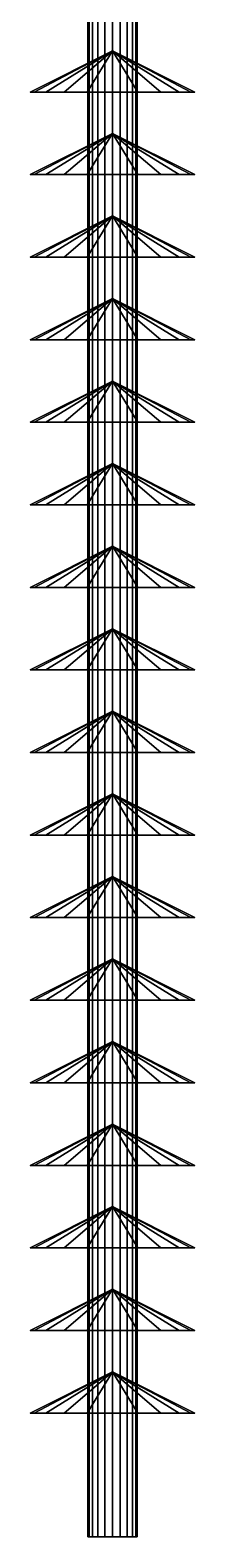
# Model space of a CAD drawing. Extents: x -14.2 to 13.4, y -20.5 to 46.3.
# Drawn here: x -7.7 to -7.5, y 19 to 20.825 of the extents above; entities that cross this region are included whole.
import ezdxf

# ---------------------------------------------------------------- set-up
doc = ezdxf.new("R2010")
doc.units = 0

msp = doc.modelspace()

# ---------------------------------------------------------------- linework, layer by layer
at = {"layer": '2', "color": 7}
for points in [[(-7.6285, 24, 0.0093), (-7.6285, 19, 0.0093), (-7.63, 19), (-7.63, 24)], [(-7.63, 24), (-7.63, 19), (-7.6285, 19, -0.0093), (-7.6285, 24, -0.0093)], [(-7.6243, 24, 0.0176), (-7.6243, 19, 0.0176), (-7.6285, 19, 0.0093), (-7.6285, 24, 0.0093)], [(-7.6285, 24, -0.0093), (-7.6285, 19, -0.0093), (-7.6243, 19, -0.0176), (-7.6243, 24, -0.0176)], [(-7.6176, 24, 0.0243), (-7.6176, 19, 0.0243), (-7.6243, 19, 0.0176), (-7.6243, 24, 0.0176)], [(-7.6243, 24, -0.0176), (-7.6243, 19, -0.0176), (-7.6176, 19, -0.0243), (-7.6176, 24, -0.0243)], [(-7.6093, 24, 0.0285), (-7.6093, 19, 0.0285), (-7.6176, 19, 0.0243), (-7.6176, 24, 0.0243)], [(-7.6176, 24, -0.0243), (-7.6176, 19, -0.0243), (-7.6093, 19, -0.0285), (-7.6093, 24, -0.0285)], [(-7.6, 24, 0.03), (-7.6, 19, 0.03), (-7.6093, 19, 0.0285), (-7.6093, 24, 0.0285)], [(-7.6093, 24, -0.0285), (-7.6093, 19, -0.0285), (-7.6, 19, -0.03), (-7.6, 24, -0.03)], [(-7.5907, 24, 0.0285), (-7.5907, 19, 0.0285), (-7.6, 19, 0.03), (-7.6, 24, 0.03)], [(-7.6, 24, -0.03), (-7.6, 19, -0.03), (-7.5907, 19, -0.0285), (-7.5907, 24, -0.0285)], [(-7.5824, 24, 0.0243), (-7.5824, 19, 0.0243), (-7.5907, 19, 0.0285), (-7.5907, 24, 0.0285)], [(-7.5907, 24, -0.0285), (-7.5907, 19, -0.0285), (-7.5824, 19, -0.0243), (-7.5824, 24, -0.0243)], [(-7.5757, 24, 0.0176), (-7.5757, 19, 0.0176), (-7.5824, 19, 0.0243), (-7.5824, 24, 0.0243)], [(-7.5824, 24, -0.0243), (-7.5824, 19, -0.0243), (-7.5757, 19, -0.0176), (-7.5757, 24, -0.0176)], [(-7.5715, 24, 0.0093), (-7.5715, 19, 0.0093), (-7.5757, 19, 0.0176), (-7.5757, 24, 0.0176)], [(-7.5757, 24, -0.0176), (-7.5757, 19, -0.0176), (-7.5715, 19, -0.0093), (-7.5715, 24, -0.0093)], [(-7.57, 24), (-7.57, 19), (-7.5715, 19, 0.0093), (-7.5715, 24, 0.0093)], [(-7.5715, 24, -0.0093), (-7.5715, 19, -0.0093), (-7.57, 19), (-7.57, 24)], [(-7.6, 20.8), (-7.6951, 20.75, 0.0309), (-7.7, 20.75)], [(-7.6, 20.8), (-7.7, 20.75), (-7.6951, 20.75, -0.0309)], [(-7.6, 20.8), (-7.6809, 20.75, 0.0588), (-7.6951, 20.75, 0.0309)], [(-7.6, 20.8), (-7.6951, 20.75, -0.0309), (-7.6809, 20.75, -0.0588)], [(-7.6, 20.8), (-7.6588, 20.75, 0.0809), (-7.6809, 20.75, 0.0588)], [(-7.6, 20.8), (-7.6809, 20.75, -0.0588), (-7.6588, 20.75, -0.0809)], [(-7.6, 20.8), (-7.6309, 20.75, 0.0951), (-7.6588, 20.75, 0.0809)], [(-7.6, 20.8), (-7.6588, 20.75, -0.0809), (-7.6309, 20.75, -0.0951)], [(-7.6, 20.8), (-7.6, 20.75, 0.1), (-7.6309, 20.75, 0.0951)], [(-7.6, 20.8), (-7.6309, 20.75, -0.0951), (-7.6, 20.75, -0.1)], [(-7.6, 20.8), (-7.5, 20.75), (-7.5049, 20.75, 0.0309)], [(-7.6, 20.8), (-7.5049, 20.75, 0.0309), (-7.5191, 20.75, 0.0588)], [(-7.6, 20.8), (-7.5191, 20.75, 0.0588), (-7.5412, 20.75, 0.0809)], [(-7.6, 20.8), (-7.5412, 20.75, 0.0809), (-7.5691, 20.75, 0.0951)], [(-7.6, 20.8), (-7.5691, 20.75, 0.0951), (-7.6, 20.75, 0.1)], [(-7.6, 20.8), (-7.6, 20.75, -0.1), (-7.5691, 20.75, -0.0951)], [(-7.6, 20.8), (-7.5691, 20.75, -0.0951), (-7.5412, 20.75, -0.0809)], [(-7.6, 20.8), (-7.5412, 20.75, -0.0809), (-7.5191, 20.75, -0.0588)], [(-7.6, 20.8), (-7.5191, 20.75, -0.0588), (-7.5049, 20.75, -0.0309)], [(-7.6, 20.8), (-7.5049, 20.75, -0.0309), (-7.5, 20.75)], [(-7.6, 20.7), (-7.6951, 20.65, 0.0309), (-7.7, 20.65)], [(-7.6, 20.7), (-7.7, 20.65), (-7.6951, 20.65, -0.0309)], [(-7.6, 20.7), (-7.6809, 20.65, 0.0588), (-7.6951, 20.65, 0.0309)], [(-7.6, 20.7), (-7.6951, 20.65, -0.0309), (-7.6809, 20.65, -0.0588)], [(-7.6, 20.7), (-7.6588, 20.65, 0.0809), (-7.6809, 20.65, 0.0588)], [(-7.6, 20.7), (-7.6809, 20.65, -0.0588), (-7.6588, 20.65, -0.0809)], [(-7.6, 20.7), (-7.6309, 20.65, 0.0951), (-7.6588, 20.65, 0.0809)], [(-7.6, 20.7), (-7.6588, 20.65, -0.0809), (-7.6309, 20.65, -0.0951)], [(-7.6, 20.7), (-7.6, 20.65, 0.1), (-7.6309, 20.65, 0.0951)], [(-7.6, 20.7), (-7.6309, 20.65, -0.0951), (-7.6, 20.65, -0.1)], [(-7.6, 20.7), (-7.5, 20.65), (-7.5049, 20.65, 0.0309)], [(-7.6, 20.7), (-7.5049, 20.65, 0.0309), (-7.5191, 20.65, 0.0588)], [(-7.6, 20.7), (-7.5191, 20.65, 0.0588), (-7.5412, 20.65, 0.0809)], [(-7.6, 20.7), (-7.5412, 20.65, 0.0809), (-7.5691, 20.65, 0.0951)], [(-7.6, 20.7), (-7.5691, 20.65, 0.0951), (-7.6, 20.65, 0.1)], [(-7.6, 20.7), (-7.6, 20.65, -0.1), (-7.5691, 20.65, -0.0951)], [(-7.6, 20.7), (-7.5691, 20.65, -0.0951), (-7.5412, 20.65, -0.0809)], [(-7.6, 20.7), (-7.5412, 20.65, -0.0809), (-7.5191, 20.65, -0.0588)], [(-7.6, 20.7), (-7.5191, 20.65, -0.0588), (-7.5049, 20.65, -0.0309)], [(-7.6, 20.7), (-7.5049, 20.65, -0.0309), (-7.5, 20.65)], [(-7.6, 20.6), (-7.6951, 20.55, 0.0309), (-7.7, 20.55)], [(-7.6, 20.6), (-7.7, 20.55), (-7.6951, 20.55, -0.0309)], [(-7.6, 20.6), (-7.6809, 20.55, 0.0588), (-7.6951, 20.55, 0.0309)], [(-7.6, 20.6), (-7.6951, 20.55, -0.0309), (-7.6809, 20.55, -0.0588)], [(-7.6, 20.6), (-7.6588, 20.55, 0.0809), (-7.6809, 20.55, 0.0588)], [(-7.6, 20.6), (-7.6809, 20.55, -0.0588), (-7.6588, 20.55, -0.0809)], [(-7.6, 20.6), (-7.6309, 20.55, 0.0951), (-7.6588, 20.55, 0.0809)], [(-7.6, 20.6), (-7.6588, 20.55, -0.0809), (-7.6309, 20.55, -0.0951)], [(-7.6, 20.6), (-7.6, 20.55, 0.1), (-7.6309, 20.55, 0.0951)], [(-7.6, 20.6), (-7.6309, 20.55, -0.0951), (-7.6, 20.55, -0.1)], [(-7.6, 20.6), (-7.5, 20.55), (-7.5049, 20.55, 0.0309)], [(-7.6, 20.6), (-7.5049, 20.55, 0.0309), (-7.5191, 20.55, 0.0588)], [(-7.6, 20.6), (-7.5191, 20.55, 0.0588), (-7.5412, 20.55, 0.0809)], [(-7.6, 20.6), (-7.5412, 20.55, 0.0809), (-7.5691, 20.55, 0.0951)], [(-7.6, 20.6), (-7.5691, 20.55, 0.0951), (-7.6, 20.55, 0.1)], [(-7.6, 20.6), (-7.6, 20.55, -0.1), (-7.5691, 20.55, -0.0951)], [(-7.6, 20.6), (-7.5691, 20.55, -0.0951), (-7.5412, 20.55, -0.0809)], [(-7.6, 20.6), (-7.5412, 20.55, -0.0809), (-7.5191, 20.55, -0.0588)], [(-7.6, 20.6), (-7.5191, 20.55, -0.0588), (-7.5049, 20.55, -0.0309)], [(-7.6, 20.6), (-7.5049, 20.55, -0.0309), (-7.5, 20.55)], [(-7.6, 20.5), (-7.6951, 20.45, 0.0309), (-7.7, 20.45)], [(-7.6, 20.5), (-7.7, 20.45), (-7.6951, 20.45, -0.0309)], [(-7.6, 20.5), (-7.6809, 20.45, 0.0588), (-7.6951, 20.45, 0.0309)], [(-7.6, 20.5), (-7.6951, 20.45, -0.0309), (-7.6809, 20.45, -0.0588)], [(-7.6, 20.5), (-7.6588, 20.45, 0.0809), (-7.6809, 20.45, 0.0588)], [(-7.6, 20.5), (-7.6809, 20.45, -0.0588), (-7.6588, 20.45, -0.0809)], [(-7.6, 20.5), (-7.6309, 20.45, 0.0951), (-7.6588, 20.45, 0.0809)], [(-7.6, 20.5), (-7.6588, 20.45, -0.0809), (-7.6309, 20.45, -0.0951)], [(-7.6, 20.5), (-7.6, 20.45, 0.1), (-7.6309, 20.45, 0.0951)], [(-7.6, 20.5), (-7.6309, 20.45, -0.0951), (-7.6, 20.45, -0.1)], [(-7.6, 20.5), (-7.5, 20.45), (-7.5049, 20.45, 0.0309)], [(-7.6, 20.5), (-7.5049, 20.45, 0.0309), (-7.5191, 20.45, 0.0588)], [(-7.6, 20.5), (-7.5191, 20.45, 0.0588), (-7.5412, 20.45, 0.0809)], [(-7.6, 20.5), (-7.5412, 20.45, 0.0809), (-7.5691, 20.45, 0.0951)], [(-7.6, 20.5), (-7.5691, 20.45, 0.0951), (-7.6, 20.45, 0.1)], [(-7.6, 20.5), (-7.6, 20.45, -0.1), (-7.5691, 20.45, -0.0951)], [(-7.6, 20.5), (-7.5691, 20.45, -0.0951), (-7.5412, 20.45, -0.0809)], [(-7.6, 20.5), (-7.5412, 20.45, -0.0809), (-7.5191, 20.45, -0.0588)], [(-7.6, 20.5), (-7.5191, 20.45, -0.0588), (-7.5049, 20.45, -0.0309)], [(-7.6, 20.5), (-7.5049, 20.45, -0.0309), (-7.5, 20.45)], [(-7.6, 20.4), (-7.6951, 20.35, 0.0309), (-7.7, 20.35)], [(-7.6, 20.4), (-7.7, 20.35), (-7.6951, 20.35, -0.0309)], [(-7.6, 20.4), (-7.6809, 20.35, 0.0588), (-7.6951, 20.35, 0.0309)], [(-7.6, 20.4), (-7.6951, 20.35, -0.0309), (-7.6809, 20.35, -0.0588)], [(-7.6, 20.4), (-7.6588, 20.35, 0.0809), (-7.6809, 20.35, 0.0588)], [(-7.6, 20.4), (-7.6809, 20.35, -0.0588), (-7.6588, 20.35, -0.0809)], [(-7.6, 20.4), (-7.6309, 20.35, 0.0951), (-7.6588, 20.35, 0.0809)], [(-7.6, 20.4), (-7.6588, 20.35, -0.0809), (-7.6309, 20.35, -0.0951)], [(-7.6, 20.4), (-7.6, 20.35, 0.1), (-7.6309, 20.35, 0.0951)], [(-7.6, 20.4), (-7.6309, 20.35, -0.0951), (-7.6, 20.35, -0.1)], [(-7.6, 20.4), (-7.5, 20.35), (-7.5049, 20.35, 0.0309)], [(-7.6, 20.4), (-7.5049, 20.35, 0.0309), (-7.5191, 20.35, 0.0588)], [(-7.6, 20.4), (-7.5191, 20.35, 0.0588), (-7.5412, 20.35, 0.0809)], [(-7.6, 20.4), (-7.5412, 20.35, 0.0809), (-7.5691, 20.35, 0.0951)], [(-7.6, 20.4), (-7.5691, 20.35, 0.0951), (-7.6, 20.35, 0.1)], [(-7.6, 20.4), (-7.6, 20.35, -0.1), (-7.5691, 20.35, -0.0951)], [(-7.6, 20.4), (-7.5691, 20.35, -0.0951), (-7.5412, 20.35, -0.0809)], [(-7.6, 20.4), (-7.5412, 20.35, -0.0809), (-7.5191, 20.35, -0.0588)], [(-7.6, 20.4), (-7.5191, 20.35, -0.0588), (-7.5049, 20.35, -0.0309)], [(-7.6, 20.4), (-7.5049, 20.35, -0.0309), (-7.5, 20.35)], [(-7.6, 20.3), (-7.6951, 20.25, 0.0309), (-7.7, 20.25)], [(-7.6, 20.3), (-7.7, 20.25), (-7.6951, 20.25, -0.0309)], [(-7.6, 20.3), (-7.6809, 20.25, 0.0588), (-7.6951, 20.25, 0.0309)], [(-7.6, 20.3), (-7.6951, 20.25, -0.0309), (-7.6809, 20.25, -0.0588)], [(-7.6, 20.3), (-7.6588, 20.25, 0.0809), (-7.6809, 20.25, 0.0588)], [(-7.6, 20.3), (-7.6809, 20.25, -0.0588), (-7.6588, 20.25, -0.0809)], [(-7.6, 20.3), (-7.6309, 20.25, 0.0951), (-7.6588, 20.25, 0.0809)], [(-7.6, 20.3), (-7.6588, 20.25, -0.0809), (-7.6309, 20.25, -0.0951)], [(-7.6, 20.3), (-7.6, 20.25, 0.1), (-7.6309, 20.25, 0.0951)], [(-7.6, 20.3), (-7.6309, 20.25, -0.0951), (-7.6, 20.25, -0.1)], [(-7.6, 20.3), (-7.5, 20.25), (-7.5049, 20.25, 0.0309)], [(-7.6, 20.3), (-7.5049, 20.25, 0.0309), (-7.5191, 20.25, 0.0588)], [(-7.6, 20.3), (-7.5191, 20.25, 0.0588), (-7.5412, 20.25, 0.0809)], [(-7.6, 20.3), (-7.5412, 20.25, 0.0809), (-7.5691, 20.25, 0.0951)], [(-7.6, 20.3), (-7.5691, 20.25, 0.0951), (-7.6, 20.25, 0.1)], [(-7.6, 20.3), (-7.6, 20.25, -0.1), (-7.5691, 20.25, -0.0951)], [(-7.6, 20.3), (-7.5691, 20.25, -0.0951), (-7.5412, 20.25, -0.0809)], [(-7.6, 20.3), (-7.5412, 20.25, -0.0809), (-7.5191, 20.25, -0.0588)], [(-7.6, 20.3), (-7.5191, 20.25, -0.0588), (-7.5049, 20.25, -0.0309)], [(-7.6, 20.3), (-7.5049, 20.25, -0.0309), (-7.5, 20.25)], [(-7.6, 20.2), (-7.6951, 20.15, 0.0309), (-7.7, 20.15)], [(-7.6, 20.2), (-7.7, 20.15), (-7.6951, 20.15, -0.0309)], [(-7.6, 20.2), (-7.6809, 20.15, 0.0588), (-7.6951, 20.15, 0.0309)], [(-7.6, 20.2), (-7.6951, 20.15, -0.0309), (-7.6809, 20.15, -0.0588)], [(-7.6, 20.2), (-7.6588, 20.15, 0.0809), (-7.6809, 20.15, 0.0588)], [(-7.6, 20.2), (-7.6809, 20.15, -0.0588), (-7.6588, 20.15, -0.0809)], [(-7.6, 20.2), (-7.6309, 20.15, 0.0951), (-7.6588, 20.15, 0.0809)], [(-7.6, 20.2), (-7.6588, 20.15, -0.0809), (-7.6309, 20.15, -0.0951)], [(-7.6, 20.2), (-7.6, 20.15, 0.1), (-7.6309, 20.15, 0.0951)], [(-7.6, 20.2), (-7.6309, 20.15, -0.0951), (-7.6, 20.15, -0.1)], [(-7.6, 20.2), (-7.5, 20.15), (-7.5049, 20.15, 0.0309)], [(-7.6, 20.2), (-7.5049, 20.15, 0.0309), (-7.5191, 20.15, 0.0588)], [(-7.6, 20.2), (-7.5191, 20.15, 0.0588), (-7.5412, 20.15, 0.0809)], [(-7.6, 20.2), (-7.5412, 20.15, 0.0809), (-7.5691, 20.15, 0.0951)], [(-7.6, 20.2), (-7.5691, 20.15, 0.0951), (-7.6, 20.15, 0.1)], [(-7.6, 20.2), (-7.6, 20.15, -0.1), (-7.5691, 20.15, -0.0951)], [(-7.6, 20.2), (-7.5691, 20.15, -0.0951), (-7.5412, 20.15, -0.0809)], [(-7.6, 20.2), (-7.5412, 20.15, -0.0809), (-7.5191, 20.15, -0.0588)], [(-7.6, 20.2), (-7.5191, 20.15, -0.0588), (-7.5049, 20.15, -0.0309)], [(-7.6, 20.2), (-7.5049, 20.15, -0.0309), (-7.5, 20.15)], [(-7.6, 20.1), (-7.6951, 20.05, 0.0309), (-7.7, 20.05)], [(-7.6, 20.1), (-7.7, 20.05), (-7.6951, 20.05, -0.0309)], [(-7.6, 20.1), (-7.6809, 20.05, 0.0588), (-7.6951, 20.05, 0.0309)], [(-7.6, 20.1), (-7.6951, 20.05, -0.0309), (-7.6809, 20.05, -0.0588)], [(-7.6, 20.1), (-7.6588, 20.05, 0.0809), (-7.6809, 20.05, 0.0588)], [(-7.6, 20.1), (-7.6809, 20.05, -0.0588), (-7.6588, 20.05, -0.0809)], [(-7.6, 20.1), (-7.6309, 20.05, 0.0951), (-7.6588, 20.05, 0.0809)], [(-7.6, 20.1), (-7.6588, 20.05, -0.0809), (-7.6309, 20.05, -0.0951)], [(-7.6, 20.1), (-7.6, 20.05, 0.1), (-7.6309, 20.05, 0.0951)], [(-7.6, 20.1), (-7.6309, 20.05, -0.0951), (-7.6, 20.05, -0.1)], [(-7.6, 20.1), (-7.5, 20.05), (-7.5049, 20.05, 0.0309)], [(-7.6, 20.1), (-7.5049, 20.05, 0.0309), (-7.5191, 20.05, 0.0588)], [(-7.6, 20.1), (-7.5191, 20.05, 0.0588), (-7.5412, 20.05, 0.0809)], [(-7.6, 20.1), (-7.5412, 20.05, 0.0809), (-7.5691, 20.05, 0.0951)], [(-7.6, 20.1), (-7.5691, 20.05, 0.0951), (-7.6, 20.05, 0.1)], [(-7.6, 20.1), (-7.6, 20.05, -0.1), (-7.5691, 20.05, -0.0951)], [(-7.6, 20.1), (-7.5691, 20.05, -0.0951), (-7.5412, 20.05, -0.0809)], [(-7.6, 20.1), (-7.5412, 20.05, -0.0809), (-7.5191, 20.05, -0.0588)], [(-7.6, 20.1), (-7.5191, 20.05, -0.0588), (-7.5049, 20.05, -0.0309)], [(-7.6, 20.1), (-7.5049, 20.05, -0.0309), (-7.5, 20.05)], [(-7.6, 20), (-7.6951, 19.95, 0.0309), (-7.7, 19.95)], [(-7.6, 20), (-7.7, 19.95), (-7.6951, 19.95, -0.0309)], [(-7.6, 20), (-7.6809, 19.95, 0.0588), (-7.6951, 19.95, 0.0309)], [(-7.6, 20), (-7.6951, 19.95, -0.0309), (-7.6809, 19.95, -0.0588)], [(-7.6, 20), (-7.6588, 19.95, 0.0809), (-7.6809, 19.95, 0.0588)], [(-7.6, 20), (-7.6809, 19.95, -0.0588), (-7.6588, 19.95, -0.0809)], [(-7.6, 20), (-7.6309, 19.95, 0.0951), (-7.6588, 19.95, 0.0809)], [(-7.6, 20), (-7.6588, 19.95, -0.0809), (-7.6309, 19.95, -0.0951)], [(-7.6, 20), (-7.6, 19.95, 0.1), (-7.6309, 19.95, 0.0951)], [(-7.6, 20), (-7.6309, 19.95, -0.0951), (-7.6, 19.95, -0.1)], [(-7.6, 20), (-7.5, 19.95), (-7.5049, 19.95, 0.0309)], [(-7.6, 20), (-7.5049, 19.95, 0.0309), (-7.5191, 19.95, 0.0588)], [(-7.6, 20), (-7.5191, 19.95, 0.0588), (-7.5412, 19.95, 0.0809)], [(-7.6, 20), (-7.5412, 19.95, 0.0809), (-7.5691, 19.95, 0.0951)], [(-7.6, 20), (-7.5691, 19.95, 0.0951), (-7.6, 19.95, 0.1)], [(-7.6, 20), (-7.6, 19.95, -0.1), (-7.5691, 19.95, -0.0951)], [(-7.6, 20), (-7.5691, 19.95, -0.0951), (-7.5412, 19.95, -0.0809)], [(-7.6, 20), (-7.5412, 19.95, -0.0809), (-7.5191, 19.95, -0.0588)], [(-7.6, 20), (-7.5191, 19.95, -0.0588), (-7.5049, 19.95, -0.0309)], [(-7.6, 20), (-7.5049, 19.95, -0.0309), (-7.5, 19.95)], [(-7.6, 19.9), (-7.6951, 19.85, 0.0309), (-7.7, 19.85)], [(-7.6, 19.9), (-7.7, 19.85), (-7.6951, 19.85, -0.0309)], [(-7.6, 19.9), (-7.6809, 19.85, 0.0588), (-7.6951, 19.85, 0.0309)], [(-7.6, 19.9), (-7.6951, 19.85, -0.0309), (-7.6809, 19.85, -0.0588)], [(-7.6, 19.9), (-7.6588, 19.85, 0.0809), (-7.6809, 19.85, 0.0588)], [(-7.6, 19.9), (-7.6809, 19.85, -0.0588), (-7.6588, 19.85, -0.0809)], [(-7.6, 19.9), (-7.6309, 19.85, 0.0951), (-7.6588, 19.85, 0.0809)], [(-7.6, 19.9), (-7.6588, 19.85, -0.0809), (-7.6309, 19.85, -0.0951)], [(-7.6, 19.9), (-7.6, 19.85, 0.1), (-7.6309, 19.85, 0.0951)], [(-7.6, 19.9), (-7.6309, 19.85, -0.0951), (-7.6, 19.85, -0.1)], [(-7.6, 19.9), (-7.5, 19.85), (-7.5049, 19.85, 0.0309)], [(-7.6, 19.9), (-7.5049, 19.85, 0.0309), (-7.5191, 19.85, 0.0588)], [(-7.6, 19.9), (-7.5191, 19.85, 0.0588), (-7.5412, 19.85, 0.0809)], [(-7.6, 19.9), (-7.5412, 19.85, 0.0809), (-7.5691, 19.85, 0.0951)], [(-7.6, 19.9), (-7.5691, 19.85, 0.0951), (-7.6, 19.85, 0.1)], [(-7.6, 19.9), (-7.6, 19.85, -0.1), (-7.5691, 19.85, -0.0951)], [(-7.6, 19.9), (-7.5691, 19.85, -0.0951), (-7.5412, 19.85, -0.0809)], [(-7.6, 19.9), (-7.5412, 19.85, -0.0809), (-7.5191, 19.85, -0.0588)], [(-7.6, 19.9), (-7.5191, 19.85, -0.0588), (-7.5049, 19.85, -0.0309)], [(-7.6, 19.9), (-7.5049, 19.85, -0.0309), (-7.5, 19.85)], [(-7.6, 19.8), (-7.6951, 19.75, 0.0309), (-7.7, 19.75)], [(-7.6, 19.8), (-7.7, 19.75), (-7.6951, 19.75, -0.0309)], [(-7.6, 19.8), (-7.6809, 19.75, 0.0588), (-7.6951, 19.75, 0.0309)], [(-7.6, 19.8), (-7.6951, 19.75, -0.0309), (-7.6809, 19.75, -0.0588)], [(-7.6, 19.8), (-7.6588, 19.75, 0.0809), (-7.6809, 19.75, 0.0588)], [(-7.6, 19.8), (-7.6809, 19.75, -0.0588), (-7.6588, 19.75, -0.0809)], [(-7.6, 19.8), (-7.6309, 19.75, 0.0951), (-7.6588, 19.75, 0.0809)], [(-7.6, 19.8), (-7.6588, 19.75, -0.0809), (-7.6309, 19.75, -0.0951)], [(-7.6, 19.8), (-7.6, 19.75, 0.1), (-7.6309, 19.75, 0.0951)], [(-7.6, 19.8), (-7.6309, 19.75, -0.0951), (-7.6, 19.75, -0.1)], [(-7.6, 19.8), (-7.5, 19.75), (-7.5049, 19.75, 0.0309)], [(-7.6, 19.8), (-7.5049, 19.75, 0.0309), (-7.5191, 19.75, 0.0588)], [(-7.6, 19.8), (-7.5191, 19.75, 0.0588), (-7.5412, 19.75, 0.0809)], [(-7.6, 19.8), (-7.5412, 19.75, 0.0809), (-7.5691, 19.75, 0.0951)], [(-7.6, 19.8), (-7.5691, 19.75, 0.0951), (-7.6, 19.75, 0.1)], [(-7.6, 19.8), (-7.6, 19.75, -0.1), (-7.5691, 19.75, -0.0951)], [(-7.6, 19.8), (-7.5691, 19.75, -0.0951), (-7.5412, 19.75, -0.0809)], [(-7.6, 19.8), (-7.5412, 19.75, -0.0809), (-7.5191, 19.75, -0.0588)], [(-7.6, 19.8), (-7.5191, 19.75, -0.0588), (-7.5049, 19.75, -0.0309)], [(-7.6, 19.8), (-7.5049, 19.75, -0.0309), (-7.5, 19.75)], [(-7.6, 19.7), (-7.6951, 19.65, 0.0309), (-7.7, 19.65)], [(-7.6, 19.7), (-7.7, 19.65), (-7.6951, 19.65, -0.0309)], [(-7.6, 19.7), (-7.6809, 19.65, 0.0588), (-7.6951, 19.65, 0.0309)], [(-7.6, 19.7), (-7.6951, 19.65, -0.0309), (-7.6809, 19.65, -0.0588)], [(-7.6, 19.7), (-7.6588, 19.65, 0.0809), (-7.6809, 19.65, 0.0588)], [(-7.6, 19.7), (-7.6809, 19.65, -0.0588), (-7.6588, 19.65, -0.0809)], [(-7.6, 19.7), (-7.6309, 19.65, 0.0951), (-7.6588, 19.65, 0.0809)], [(-7.6, 19.7), (-7.6588, 19.65, -0.0809), (-7.6309, 19.65, -0.0951)], [(-7.6, 19.7), (-7.6, 19.65, 0.1), (-7.6309, 19.65, 0.0951)], [(-7.6, 19.7), (-7.6309, 19.65, -0.0951), (-7.6, 19.65, -0.1)], [(-7.6, 19.7), (-7.5, 19.65), (-7.5049, 19.65, 0.0309)], [(-7.6, 19.7), (-7.5049, 19.65, 0.0309), (-7.5191, 19.65, 0.0588)], [(-7.6, 19.7), (-7.5191, 19.65, 0.0588), (-7.5412, 19.65, 0.0809)], [(-7.6, 19.7), (-7.5412, 19.65, 0.0809), (-7.5691, 19.65, 0.0951)], [(-7.6, 19.7), (-7.5691, 19.65, 0.0951), (-7.6, 19.65, 0.1)], [(-7.6, 19.7), (-7.6, 19.65, -0.1), (-7.5691, 19.65, -0.0951)], [(-7.6, 19.7), (-7.5691, 19.65, -0.0951), (-7.5412, 19.65, -0.0809)], [(-7.6, 19.7), (-7.5412, 19.65, -0.0809), (-7.5191, 19.65, -0.0588)], [(-7.6, 19.7), (-7.5191, 19.65, -0.0588), (-7.5049, 19.65, -0.0309)], [(-7.6, 19.7), (-7.5049, 19.65, -0.0309), (-7.5, 19.65)], [(-7.6, 19.6), (-7.6951, 19.55, 0.0309), (-7.7, 19.55)], [(-7.6, 19.6), (-7.7, 19.55), (-7.6951, 19.55, -0.0309)], [(-7.6, 19.6), (-7.6809, 19.55, 0.0588), (-7.6951, 19.55, 0.0309)], [(-7.6, 19.6), (-7.6951, 19.55, -0.0309), (-7.6809, 19.55, -0.0588)], [(-7.6, 19.6), (-7.6588, 19.55, 0.0809), (-7.6809, 19.55, 0.0588)], [(-7.6, 19.6), (-7.6809, 19.55, -0.0588), (-7.6588, 19.55, -0.0809)], [(-7.6, 19.6), (-7.6309, 19.55, 0.0951), (-7.6588, 19.55, 0.0809)], [(-7.6, 19.6), (-7.6588, 19.55, -0.0809), (-7.6309, 19.55, -0.0951)], [(-7.6, 19.6), (-7.6, 19.55, 0.1), (-7.6309, 19.55, 0.0951)], [(-7.6, 19.6), (-7.6309, 19.55, -0.0951), (-7.6, 19.55, -0.1)], [(-7.6, 19.6), (-7.5, 19.55), (-7.5049, 19.55, 0.0309)], [(-7.6, 19.6), (-7.5049, 19.55, 0.0309), (-7.5191, 19.55, 0.0588)], [(-7.6, 19.6), (-7.5191, 19.55, 0.0588), (-7.5412, 19.55, 0.0809)], [(-7.6, 19.6), (-7.5412, 19.55, 0.0809), (-7.5691, 19.55, 0.0951)], [(-7.6, 19.6), (-7.5691, 19.55, 0.0951), (-7.6, 19.55, 0.1)], [(-7.6, 19.6), (-7.6, 19.55, -0.1), (-7.5691, 19.55, -0.0951)], [(-7.6, 19.6), (-7.5691, 19.55, -0.0951), (-7.5412, 19.55, -0.0809)], [(-7.6, 19.6), (-7.5412, 19.55, -0.0809), (-7.5191, 19.55, -0.0588)], [(-7.6, 19.6), (-7.5191, 19.55, -0.0588), (-7.5049, 19.55, -0.0309)], [(-7.6, 19.6), (-7.5049, 19.55, -0.0309), (-7.5, 19.55)], [(-7.6, 19.5), (-7.6951, 19.45, 0.0309), (-7.7, 19.45)], [(-7.6, 19.5), (-7.7, 19.45), (-7.6951, 19.45, -0.0309)], [(-7.6, 19.5), (-7.6809, 19.45, 0.0588), (-7.6951, 19.45, 0.0309)], [(-7.6, 19.5), (-7.6951, 19.45, -0.0309), (-7.6809, 19.45, -0.0588)], [(-7.6, 19.5), (-7.6588, 19.45, 0.0809), (-7.6809, 19.45, 0.0588)], [(-7.6, 19.5), (-7.6809, 19.45, -0.0588), (-7.6588, 19.45, -0.0809)], [(-7.6, 19.5), (-7.6309, 19.45, 0.0951), (-7.6588, 19.45, 0.0809)], [(-7.6, 19.5), (-7.6588, 19.45, -0.0809), (-7.6309, 19.45, -0.0951)], [(-7.6, 19.5), (-7.6, 19.45, 0.1), (-7.6309, 19.45, 0.0951)], [(-7.6, 19.5), (-7.6309, 19.45, -0.0951), (-7.6, 19.45, -0.1)], [(-7.6, 19.5), (-7.5, 19.45), (-7.5049, 19.45, 0.0309)], [(-7.6, 19.5), (-7.5049, 19.45, 0.0309), (-7.5191, 19.45, 0.0588)], [(-7.6, 19.5), (-7.5191, 19.45, 0.0588), (-7.5412, 19.45, 0.0809)], [(-7.6, 19.5), (-7.5412, 19.45, 0.0809), (-7.5691, 19.45, 0.0951)], [(-7.6, 19.5), (-7.5691, 19.45, 0.0951), (-7.6, 19.45, 0.1)], [(-7.6, 19.5), (-7.6, 19.45, -0.1), (-7.5691, 19.45, -0.0951)], [(-7.6, 19.5), (-7.5691, 19.45, -0.0951), (-7.5412, 19.45, -0.0809)], [(-7.6, 19.5), (-7.5412, 19.45, -0.0809), (-7.5191, 19.45, -0.0588)], [(-7.6, 19.5), (-7.5191, 19.45, -0.0588), (-7.5049, 19.45, -0.0309)], [(-7.6, 19.5), (-7.5049, 19.45, -0.0309), (-7.5, 19.45)], [(-7.6, 19.4), (-7.6951, 19.35, 0.0309), (-7.7, 19.35)], [(-7.6, 19.4), (-7.7, 19.35), (-7.6951, 19.35, -0.0309)], [(-7.6, 19.4), (-7.6809, 19.35, 0.0588), (-7.6951, 19.35, 0.0309)], [(-7.6, 19.4), (-7.6951, 19.35, -0.0309), (-7.6809, 19.35, -0.0588)], [(-7.6, 19.4), (-7.6588, 19.35, 0.0809), (-7.6809, 19.35, 0.0588)], [(-7.6, 19.4), (-7.6809, 19.35, -0.0588), (-7.6588, 19.35, -0.0809)], [(-7.6, 19.4), (-7.6309, 19.35, 0.0951), (-7.6588, 19.35, 0.0809)], [(-7.6, 19.4), (-7.6588, 19.35, -0.0809), (-7.6309, 19.35, -0.0951)], [(-7.6, 19.4), (-7.6, 19.35, 0.1), (-7.6309, 19.35, 0.0951)], [(-7.6, 19.4), (-7.6309, 19.35, -0.0951), (-7.6, 19.35, -0.1)], [(-7.6, 19.4), (-7.5, 19.35), (-7.5049, 19.35, 0.0309)], [(-7.6, 19.4), (-7.5049, 19.35, 0.0309), (-7.5191, 19.35, 0.0588)], [(-7.6, 19.4), (-7.5191, 19.35, 0.0588), (-7.5412, 19.35, 0.0809)], [(-7.6, 19.4), (-7.5412, 19.35, 0.0809), (-7.5691, 19.35, 0.0951)], [(-7.6, 19.4), (-7.5691, 19.35, 0.0951), (-7.6, 19.35, 0.1)], [(-7.6, 19.4), (-7.6, 19.35, -0.1), (-7.5691, 19.35, -0.0951)], [(-7.6, 19.4), (-7.5691, 19.35, -0.0951), (-7.5412, 19.35, -0.0809)], [(-7.6, 19.4), (-7.5412, 19.35, -0.0809), (-7.5191, 19.35, -0.0588)], [(-7.6, 19.4), (-7.5191, 19.35, -0.0588), (-7.5049, 19.35, -0.0309)], [(-7.6, 19.4), (-7.5049, 19.35, -0.0309), (-7.5, 19.35)], [(-7.6, 19.3), (-7.6951, 19.25, 0.0309), (-7.7, 19.25)], [(-7.6, 19.3), (-7.7, 19.25), (-7.6951, 19.25, -0.0309)], [(-7.6, 19.3), (-7.6809, 19.25, 0.0588), (-7.6951, 19.25, 0.0309)], [(-7.6, 19.3), (-7.6951, 19.25, -0.0309), (-7.6809, 19.25, -0.0588)], [(-7.6, 19.3), (-7.6588, 19.25, 0.0809), (-7.6809, 19.25, 0.0588)], [(-7.6, 19.3), (-7.6809, 19.25, -0.0588), (-7.6588, 19.25, -0.0809)], [(-7.6, 19.3), (-7.6309, 19.25, 0.0951), (-7.6588, 19.25, 0.0809)], [(-7.6, 19.3), (-7.6588, 19.25, -0.0809), (-7.6309, 19.25, -0.0951)], [(-7.6, 19.3), (-7.6, 19.25, 0.1), (-7.6309, 19.25, 0.0951)], [(-7.6, 19.3), (-7.6309, 19.25, -0.0951), (-7.6, 19.25, -0.1)], [(-7.6, 19.3), (-7.5, 19.25), (-7.5049, 19.25, 0.0309)], [(-7.6, 19.3), (-7.5049, 19.25, 0.0309), (-7.5191, 19.25, 0.0588)], [(-7.6, 19.3), (-7.5191, 19.25, 0.0588), (-7.5412, 19.25, 0.0809)], [(-7.6, 19.3), (-7.5412, 19.25, 0.0809), (-7.5691, 19.25, 0.0951)], [(-7.6, 19.3), (-7.5691, 19.25, 0.0951), (-7.6, 19.25, 0.1)], [(-7.6, 19.3), (-7.6, 19.25, -0.1), (-7.5691, 19.25, -0.0951)], [(-7.6, 19.3), (-7.5691, 19.25, -0.0951), (-7.5412, 19.25, -0.0809)], [(-7.6, 19.3), (-7.5412, 19.25, -0.0809), (-7.5191, 19.25, -0.0588)], [(-7.6, 19.3), (-7.5191, 19.25, -0.0588), (-7.5049, 19.25, -0.0309)], [(-7.6, 19.3), (-7.5049, 19.25, -0.0309), (-7.5, 19.25)], [(-7.6, 19.2), (-7.6951, 19.15, 0.0309), (-7.7, 19.15)], [(-7.6, 19.2), (-7.7, 19.15), (-7.6951, 19.15, -0.0309)], [(-7.6, 19.2), (-7.6809, 19.15, 0.0588), (-7.6951, 19.15, 0.0309)], [(-7.6, 19.2), (-7.6951, 19.15, -0.0309), (-7.6809, 19.15, -0.0588)], [(-7.6, 19.2), (-7.6588, 19.15, 0.0809), (-7.6809, 19.15, 0.0588)], [(-7.6, 19.2), (-7.6809, 19.15, -0.0588), (-7.6588, 19.15, -0.0809)], [(-7.6, 19.2), (-7.6309, 19.15, 0.0951), (-7.6588, 19.15, 0.0809)], [(-7.6, 19.2), (-7.6588, 19.15, -0.0809), (-7.6309, 19.15, -0.0951)], [(-7.6, 19.2), (-7.6, 19.15, 0.1), (-7.6309, 19.15, 0.0951)], [(-7.6, 19.2), (-7.6309, 19.15, -0.0951), (-7.6, 19.15, -0.1)], [(-7.6, 19.2), (-7.5, 19.15), (-7.5049, 19.15, 0.0309)], [(-7.6, 19.2), (-7.5049, 19.15, 0.0309), (-7.5191, 19.15, 0.0588)], [(-7.6, 19.2), (-7.5191, 19.15, 0.0588), (-7.5412, 19.15, 0.0809)], [(-7.6, 19.2), (-7.5412, 19.15, 0.0809), (-7.5691, 19.15, 0.0951)], [(-7.6, 19.2), (-7.5691, 19.15, 0.0951), (-7.6, 19.15, 0.1)], [(-7.6, 19.2), (-7.6, 19.15, -0.1), (-7.5691, 19.15, -0.0951)], [(-7.6, 19.2), (-7.5691, 19.15, -0.0951), (-7.5412, 19.15, -0.0809)], [(-7.6, 19.2), (-7.5412, 19.15, -0.0809), (-7.5191, 19.15, -0.0588)], [(-7.6, 19.2), (-7.5191, 19.15, -0.0588), (-7.5049, 19.15, -0.0309)], [(-7.6, 19.2), (-7.5049, 19.15, -0.0309), (-7.5, 19.15)], [(-7.57, 19), (-7.6285, 19, 0.0093), (-7.63, 19)], [(-7.57, 19), (-7.63, 19), (-7.6285, 19, -0.0093)], [(-7.57, 19), (-7.6243, 19, 0.0176), (-7.6285, 19, 0.0093)], [(-7.57, 19), (-7.6285, 19, -0.0093), (-7.6243, 19, -0.0176)], [(-7.57, 19), (-7.6176, 19, 0.0243), (-7.6243, 19, 0.0176)], [(-7.57, 19), (-7.6243, 19, -0.0176), (-7.6176, 19, -0.0243)], [(-7.57, 19), (-7.6093, 19, 0.0285), (-7.6176, 19, 0.0243)], [(-7.57, 19), (-7.6176, 19, -0.0243), (-7.6093, 19, -0.0285)], [(-7.57, 19), (-7.6, 19, 0.03), (-7.6093, 19, 0.0285)], [(-7.57, 19), (-7.6093, 19, -0.0285), (-7.6, 19, -0.03)], [(-7.57, 19), (-7.5907, 19, 0.0285), (-7.6, 19, 0.03)], [(-7.57, 19), (-7.6, 19, -0.03), (-7.5907, 19, -0.0285)], [(-7.57, 19), (-7.5824, 19, 0.0243), (-7.5907, 19, 0.0285)], [(-7.57, 19), (-7.5907, 19, -0.0285), (-7.5824, 19, -0.0243)], [(-7.57, 19), (-7.5757, 19, 0.0176), (-7.5824, 19, 0.0243)], [(-7.57, 19), (-7.5824, 19, -0.0243), (-7.5757, 19, -0.0176)], [(-7.57, 19), (-7.5715, 19, 0.0093), (-7.5757, 19, 0.0176)], [(-7.57, 19), (-7.5757, 19, -0.0176), (-7.5715, 19, -0.0093)], [(-7.57, 19), (-7.5715, 19, -0.0093), (-7.57, 19)]]:
    msp.add_3dface(points, dxfattribs=at)

doc.saveas('drawing.dxf')
